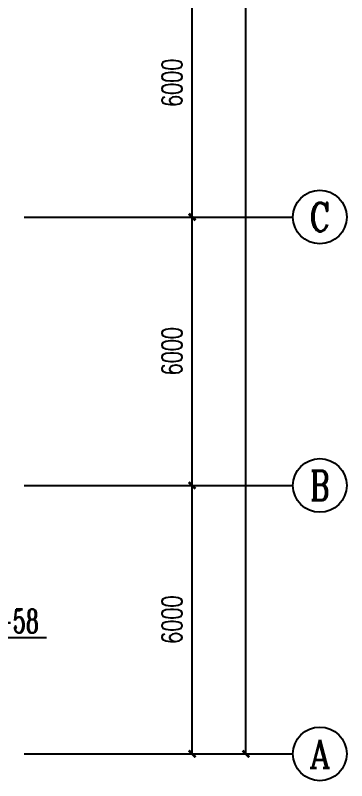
# Model space of a CAD drawing. Extents: x -409572 to -157272, y 600795 to 878326.
# Drawn here: x -182319 to -174919, y 624362 to 641471 of the extents above; entities that cross this region are included whole.
import ezdxf
from ezdxf.enums import TextEntityAlignment as Align

# ---------------------------------------------------------------- set-up
doc = ezdxf.new("R2010")
doc.units = 0
doc.header["$LTSCALE"] = 1000
doc.header["$MEASUREMENT"] = 0
doc.layers.get('0').update_dxf_attribs({"linetype": 'CONTINUOUS'})
doc.layers.get('DEFPOINTS').update_dxf_attribs({"linetype": 'CONTINUOUS'})
for name, color, linetype in [('AXIS', 3, 'CONTINUOUS'), ('AXIS_TEXT', 7, 'CONTINUOUS'), ('DIM_雨水', 3, 'CONTINUOUS'), ('TWT_TEXT', 7, 'CONTINUOUS')]:
    doc.layers.add(name, color=color, linetype=linetype)
doc.styles.add('_TCH_AXIS', font='COMPLEX', dxfattribs={"bigfont": 'GBCBIG'})
doc.styles.add('_TWT_SERIAL', font='COMPLEX', dxfattribs={"width": 0.8, "height": 3.5, "bigfont": 'HZTXT'})
doc.styles.add('COMPLEX', font='COMPLEX')
doc.styles.add('DIM_FONT', font='SIMPLEX.shx', dxfattribs={"width": 0.7})
doc.dimstyles.new('DIMN150', dxfattribs={"dimscale": 1.5, "dimtxt": 300, "dimasz": 100, "dimexe": 250, "dimexo": 300, "dimgap": 150, "dimtad": 1, "dimdec": 0, "dimzin": 0, "dimtxsty": 'DIM_FONT', "dimblk": 'ARCHTICK', "dimcen": 0.09, "dimclrt": 7, "dimazin": 3, "dimtfac": 1, "dimtdec": 0, "dimtix": 1, "dimtmove": 0, "dimatfit": 3, "dimtolj": 1, "dimtzin": 0})

# ---------------------------------------------------------------- blocks, each defined once
blk = doc.blocks.new('_AXISO')
blk.add_circle((0, 0), 0.5)
at = {"layer": 'AXIS_TEXT', "style": 'COMPLEX', "width": 1.041667}
blk.add_attdef('A', text='', height=0.56, dxfattribs=at).set_placement((-0.25, -0.28), (0.25, -0.28), align=Align.FIT)
blk = doc.blocks.new('_ARCHTICK')
at = {"color": 0, "linetype": 'BYBLOCK', "const_width": 0.4}
blk.add_lwpolyline([(-0.5, -0.5), (0.5, 0.5)], dxfattribs=at)
blk = doc.blocks.new('*D147')
at = {"layer": 'AXIS', "color": 0}
for p, q in [((-181669, 592200), (-176794, 592200)), ((-177169, 544200), (-177169, 592200)), ((-181669, 544200), (-176794, 544200))]:
    blk.add_line(p, q, dxfattribs=at)
at = {"layer": 'DEFPOINTS', "color": 0}
for p in [(-182119, 592200), (-177169, 592200), (-182119, 544200)]:
    blk.add_point(p, dxfattribs=at)
at = {"layer": 'AXIS', "color": 0, "xscale": 150, "yscale": 150, "zscale": 150}
for p, rotation in [((-177169, 592200), 90), ((-177169, 544200), 270)]:
    blk.add_blockref('_ARCHTICK', p, dxfattribs=dict(at, rotation=rotation))
at = {"layer": 'AXIS', "color": 7, "insert": (-177619, 568200), "char_height": 450, "attachment_point": 5, "rotation": 90, "style": 'DIM_FONT'}
blk.add_mtext('\\A1;48000', dxfattribs=at)
blk = doc.blocks.new('*D148')
at = {"layer": 'AXIS', "color": 0}
for p, q in [((-181669, 550200), (-177994, 550200)), ((-178369, 544200), (-178369, 550200)), ((-181669, 544200), (-177994, 544200))]:
    blk.add_line(p, q, dxfattribs=at)
at = {"layer": 'DEFPOINTS', "color": 0}
for p in [(-182119, 550200), (-178369, 550200), (-182119, 544200)]:
    blk.add_point(p, dxfattribs=at)
at = {"layer": 'AXIS', "color": 0, "xscale": 150, "yscale": 150, "zscale": 150}
for p, rotation in [((-178369, 550200), 90), ((-178369, 544200), 270)]:
    blk.add_blockref('_ARCHTICK', p, dxfattribs=dict(at, rotation=rotation))
at = {"layer": 'AXIS', "color": 7, "insert": (-178819, 547200), "char_height": 450, "attachment_point": 5, "rotation": 90, "style": 'DIM_FONT'}
blk.add_mtext('\\A1;6000', dxfattribs=at)
blk = doc.blocks.new('*D149')
at = {"layer": 'AXIS', "color": 0}
for p, q in [((-181669, 556200), (-177994, 556200)), ((-178369, 550200), (-178369, 556200)), ((-181669, 550200), (-177994, 550200))]:
    blk.add_line(p, q, dxfattribs=at)
at = {"layer": 'DEFPOINTS', "color": 0}
for p in [(-182119, 556200), (-178369, 556200), (-182119, 550200)]:
    blk.add_point(p, dxfattribs=at)
at = {"layer": 'AXIS', "color": 0, "xscale": 150, "yscale": 150, "zscale": 150}
for p, rotation in [((-178369, 556200), 90), ((-178369, 550200), 270)]:
    blk.add_blockref('_ARCHTICK', p, dxfattribs=dict(at, rotation=rotation))
at = {"layer": 'AXIS', "color": 7, "insert": (-178819, 553200), "char_height": 450, "attachment_point": 5, "rotation": 90, "style": 'DIM_FONT'}
blk.add_mtext('\\A1;6000', dxfattribs=at)
blk = doc.blocks.new('*D150')
at = {"layer": 'AXIS', "color": 0}
for p, q in [((-181669, 562200), (-177994, 562200)), ((-178369, 556200), (-178369, 562200)), ((-181669, 556200), (-177994, 556200))]:
    blk.add_line(p, q, dxfattribs=at)
at = {"layer": 'DEFPOINTS', "color": 0}
for p in [(-182119, 562200), (-178369, 562200), (-182119, 556200)]:
    blk.add_point(p, dxfattribs=at)
at = {"layer": 'AXIS', "color": 0, "xscale": 150, "yscale": 150, "zscale": 150}
for p, rotation in [((-178369, 562200), 90), ((-178369, 556200), 270)]:
    blk.add_blockref('_ARCHTICK', p, dxfattribs=dict(at, rotation=rotation))
at = {"layer": 'AXIS', "color": 7, "insert": (-178819, 559200), "char_height": 450, "attachment_point": 5, "rotation": 90, "style": 'DIM_FONT'}
blk.add_mtext('\\A1;6000', dxfattribs=at)
blk = doc.blocks.new('DFD222')
at = {"layer": 'AXIS', "color": 8}
for p, q in [((-182118.8, 556199.9), (-176118.8, 556199.9)), ((-182118.8, 550199.9), (-176118.8, 550199.9)), ((-182118.8, 544199.9), (-176118.8, 544199.9))]:
    blk.add_line(p, q, dxfattribs=at)
ref = blk.add_blockref('_AXISO', (-175518.8, 556199.9), dxfattribs=dict(at, xscale=1200, yscale=1200, zscale=1200))
ref.add_attrib('A', 'C', dxfattribs={"layer": 'AXIS_TEXT', "color": 8, "height": 641, "style": '_TCH_AXIS'}).set_placement((-175747.7, 555879.5), (-175289.8, 555879.5), align=Align.FIT)
ref = blk.add_blockref('_AXISO', (-175518.8, 550199.9), dxfattribs=dict(at, xscale=1200, yscale=1200, zscale=1200))
ref.add_attrib('A', 'B', dxfattribs={"layer": 'AXIS_TEXT', "color": 8, "height": 657.6, "style": '_TCH_AXIS', "width": 0.823529}).set_placement((-175738, 549871.2), (-175299.6, 549871.2), align=Align.FIT)
ref = blk.add_blockref('_AXISO', (-175518.8, 544199.9), dxfattribs=dict(at, xscale=1200, yscale=1200, zscale=1200))
ref.add_attrib('A', 'A', dxfattribs={"layer": 'AXIS_TEXT', "color": 8, "height": 625, "style": '_TCH_AXIS', "width": 0.888889}).set_placement((-175756.9, 543887.4), (-175280.7, 543887.4), align=Align.FIT)
for p1, p2, distance, picture, middle in [((-182118.8, 544199.9), (-182118.8, 592199.9), -4950, '*D147', (-177618.8, 568199.9)), ((-182118.8, 556199.9), (-182118.8, 562199.9), -3750, '*D150', (-178818.8, 559199.9)), ((-182118.8, 550199.9), (-182118.8, 556199.9), -3750, '*D149', (-178818.8, 553199.9)), ((-182118.8, 544199.9), (-182118.8, 550199.9), -3750, '*D148', (-178818.8, 547199.9))]:
    dim = blk.add_aligned_dim(p1=p1, p2=p2, distance=distance, dimstyle='DIMN150', dxfattribs=at)
    dim.commit()
    dim.dimension.update_dxf_attribs({"geometry": picture, "text_midpoint": middle})

msp = doc.modelspace()

# ---------------------------------------------------------------- linework, layer by layer
at = {"layer": 'DIM_雨水'}
msp.add_line((-183456.2, 627562.4), (-181619.3, 627562.4), dxfattribs=at)

# ---------------------------------------------------------------- block references
msp.add_blockref('DFD222', (0, 80761.9))

# ---------------------------------------------------------------- texts
at = {"layer": 'TWT_TEXT', "style": '_TWT_SERIAL', "width": 0.64}
msp.add_text('YL-58', height=525, dxfattribs=at).set_placement((-183308.3, 627667.4))

doc.saveas('drawing.dxf')
